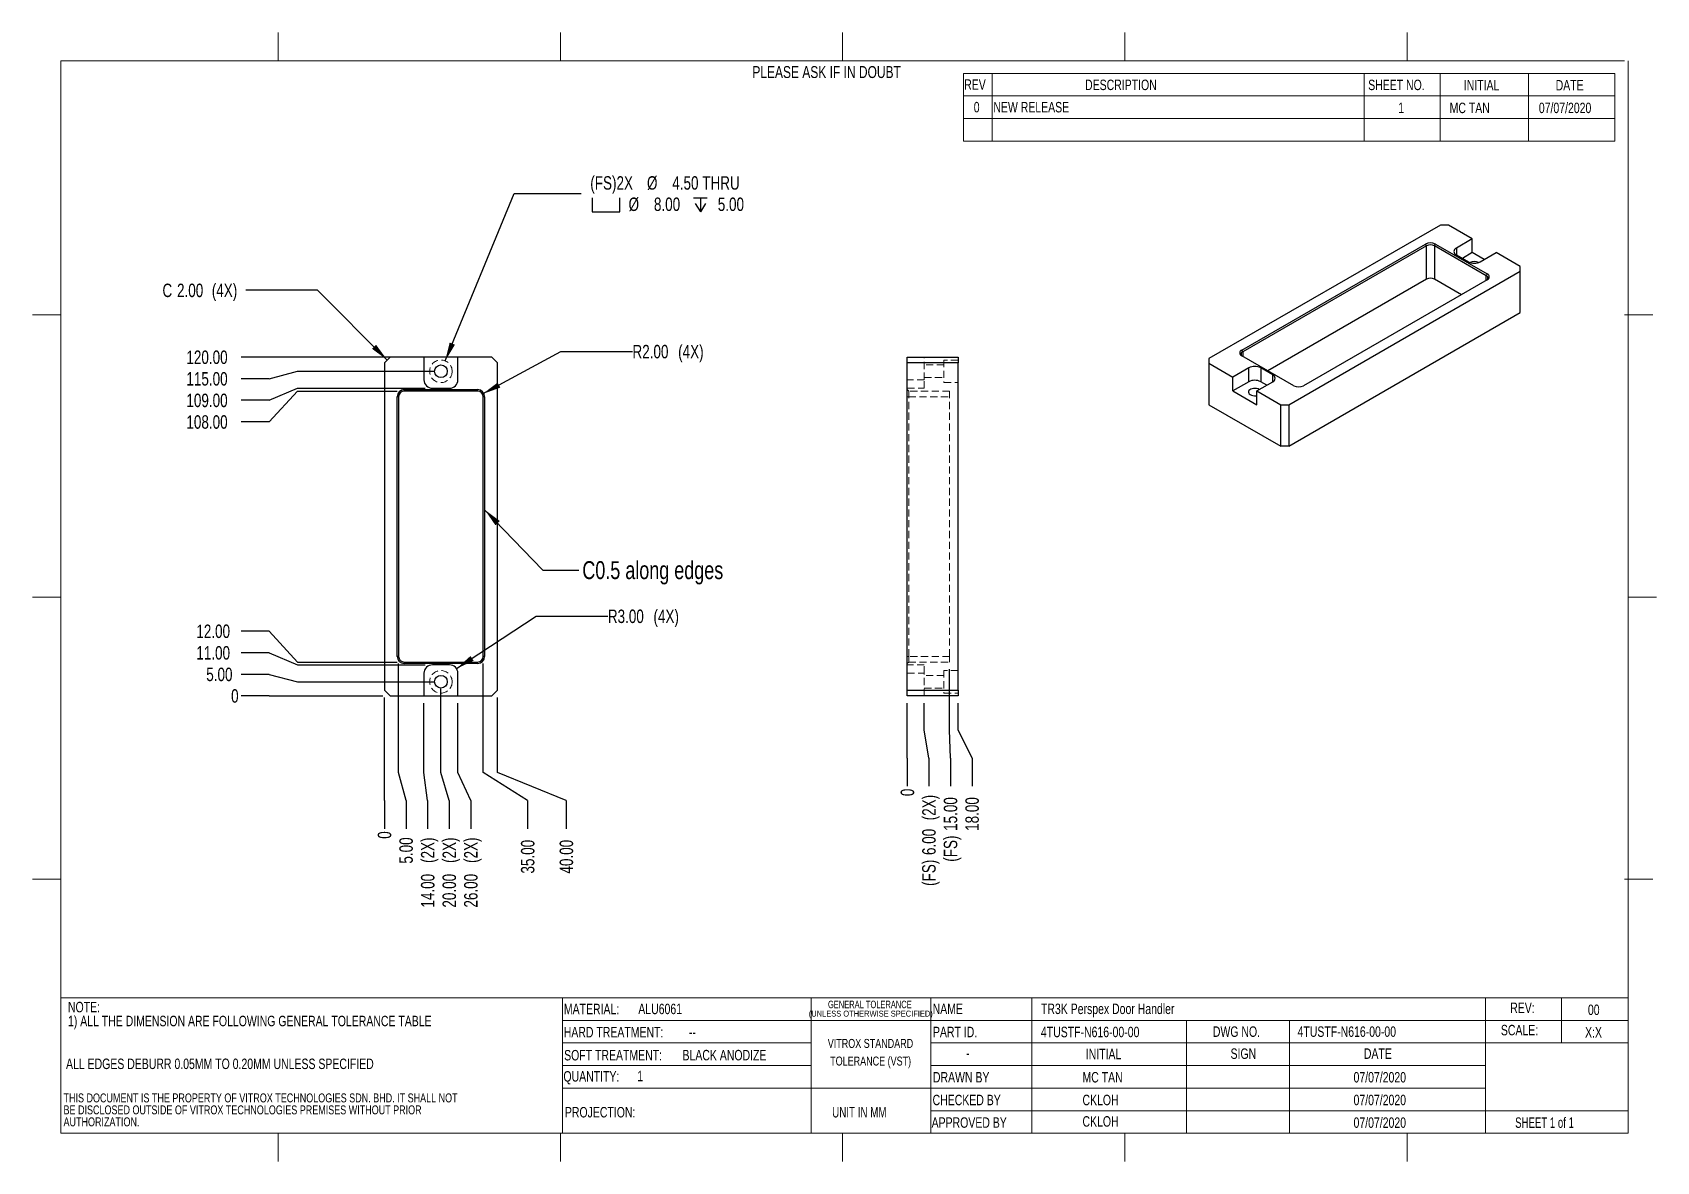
# Model space of a CAD drawing. Header units: millimetres. Extents: x 5 to 293, y 5 to 205.
import ezdxf

# ---------------------------------------------------------------- set-up
doc = ezdxf.new("R2010")
doc.units = ezdxf.units.MM
doc.linetypes.add('HIDDEN', pattern=[1.905, 1.27, -0.635])
doc.layers.add('FORMAT', color=7, linetype='Continuous')
doc.styles.add('SLDTEXTSTYLE0', font='TXT', dxfattribs={"width": 0.75})
doc.styles.add('SLDTEXTSTYLE1', font='TXT', dxfattribs={"width": 0.7})
doc.styles.add('SLDTEXTSTYLE2', font='TXT', dxfattribs={"width": 0.6875})
doc.dimstyles.new('SLDDIMSTYLE0', dxfattribs={"dimtxt": 2.38125, "dimasz": 3.302, "dimexe": 0, "dimexo": 0.0625, "dimgap": 0.595313, "dimtad": 0, "dimtih": 1, "dimtoh": 1, "dimdec": 0, "dimlfac": 2, "dimrnd": 1e-09, "dimdsep": 46, "dimtxsty": 'SLDTEXTSTYLE0', "dimblk1": 'NONE', "dimblk2": 'NONE', "dimsah": 1, "dimcen": 0.09, "dimadec": 0, "dimazin": 2, "dimtfac": 1, "dimtdec": 0, "dimtofl": 0, "dimtmove": 0, "dimatfit": 3, "dimldrblk": 'NONE', "dimfxl": 1, "dimfrac": 2, "dimtolj": 1, "dimtzin": 12, "dimarcsym": 0})
doc.dimstyles.new('SLDDIMSTYLE1', dxfattribs={"dimtxt": 2.38125, "dimasz": 3.302, "dimexe": 0, "dimexo": 0.0625, "dimgap": 0.595313, "dimtad": 0, "dimtih": 1, "dimtoh": 1, "dimlfac": 2, "dimrnd": 1e-09, "dimzin": 4, "dimdsep": 46, "dimtxsty": 'SLDTEXTSTYLE0', "dimblk1": 'NONE', "dimblk2": 'NONE', "dimsah": 1, "dimcen": 0.09, "dimadec": 0, "dimazin": 1, "dimtfac": 1, "dimtofl": 0, "dimtmove": 0, "dimatfit": 3, "dimldrblk": 'NONE', "dimfxl": 1, "dimfrac": 2, "dimtolj": 1, "dimtzin": 12, "dimarcsym": 0})
doc.dimstyles.new('SLDDIMSTYLE2', dxfattribs={"dimtxt": 2.38125, "dimasz": 3.302, "dimexe": 0, "dimexo": 0.0625, "dimgap": 0.595313, "dimtad": 0, "dimtih": 1, "dimtoh": 1, "dimlfac": 2, "dimrnd": 1e-09, "dimzin": 4, "dimdsep": 46, "dimtxsty": 'SLDTEXTSTYLE0', "dimblk1": 'NONE', "dimblk2": 'NONE', "dimsah": 1, "dimcen": 0.09, "dimadec": 0, "dimazin": 1, "dimtfac": 1, "dimtofl": 0, "dimtmove": 0, "dimatfit": 3, "dimldrblk": 'NONE', "dimfxl": 1, "dimfrac": 2, "dimtolj": 1, "dimtzin": 12, "dimarcsym": 0})
doc.dimstyles.new('SLDDIMSTYLE3', dxfattribs={"dimtxt": 2.38125, "dimasz": 3.302, "dimexe": 0, "dimexo": 0.0625, "dimgap": 0.595313, "dimtad": 0, "dimtih": 1, "dimtoh": 1, "dimlfac": 2, "dimrnd": 1e-09, "dimzin": 4, "dimdsep": 46, "dimtxsty": 'SLDTEXTSTYLE0', "dimsah": 1, "dimcen": 0, "dimadec": 0, "dimazin": 1, "dimtfac": 1, "dimtofl": 0, "dimtmove": 0, "dimatfit": 3, "dimfxl": 1, "dimfrac": 2, "dimtolj": 1, "dimtzin": 12, "dimarcsym": 0})
doc.dimstyles.new('SLDDIMSTYLE4', dxfattribs={"dimtxt": 2.38125, "dimasz": 3.302, "dimexe": 0, "dimexo": 0.0625, "dimgap": 0.595313, "dimtad": 0, "dimtih": 1, "dimtoh": 1, "dimlfac": 2, "dimrnd": 1e-09, "dimzin": 4, "dimdsep": 46, "dimtxsty": 'SLDTEXTSTYLE0', "dimsah": 1, "dimcen": 0, "dimadec": 0, "dimazin": 1, "dimtfac": 1, "dimtofl": 0, "dimtmove": 0, "dimatfit": 3, "dimfxl": 1, "dimfrac": 2, "dimtolj": 1, "dimtzin": 12, "dimarcsym": 0})
doc.dimstyles.new('SLDDIMSTYLE5', dxfattribs={"dimtxt": 0.18, "dimasz": 3.302, "dimexe": 0, "dimexo": 0.0625, "dimgap": 0, "dimtad": 0, "dimtih": 1, "dimtoh": 1, "dimdec": 0, "dimrnd": 1e-09, "dimzin": 0, "dimdsep": 46, "dimtxsty": 'Standard', "dimsah": 1, "dimcen": 0.09, "dimadec": 0, "dimazin": 0, "dimtfac": 3.302, "dimtdec": 0, "dimtofl": 0, "dimtmove": 0, "dimatfit": 3, "dimfxl": 1, "dimfrac": 2, "dimtolj": 1, "dimtzin": 0, "dimarcsym": 0})

# ---------------------------------------------------------------- blocks, each defined once
blk = doc.blocks.new('SW_NOTE_0')
at = {"color": 0, "linetype": 'Continuous', "lineweight": 0, "char_height": 1.5875, "attachment_point": 1, "style": 'SLDTEXTSTYLE0'}
for s, insert in [('THIS DOCUMENT IS THE PROPERTY OF VITROX TECHNOLOGIES SDN. BHD. IT SHALL NOT', (0, 2.05)), ('AUTHORIZATION.', (0, -2.19)), ('BE DISCLOSED OUTSIDE OF VITROX TECHNOLOGIES PREMISES WITHOUT PRIOR', (0, -0.07))]:
    blk.add_mtext(s, dxfattribs=dict(at, insert=insert))
blk = doc.blocks.new('SW_NOTE_1')
at = {"color": 0, "linetype": 'Continuous', "lineweight": 0, "attachment_point": 2, "style": 'SLDTEXTSTYLE0'}
for s, insert, char_height in [('(UNLESS OTHERWISE SPECIFIED)', (9.22, -0.05), 1.0583), ('GENERAL TOLERANCE', (9.05, 1.71), 1.3229)]:
    blk.add_mtext(s, dxfattribs=dict(at, insert=insert, char_height=char_height))
blk = doc.blocks.new('SW_NOTE_2')
at = {"color": 0, "linetype": 'Continuous', "lineweight": 0, "attachment_point": 1, "style": 'SLDTEXTSTYLE0'}
for s, insert, char_height in [('1) ALL THE DIMENSION ARE FOLLOWING GENERAL TOLERANCE TABLE', (0, -0.08), 1.8521), ('NOTE:', (0, 2.39), 1.852)]:
    blk.add_mtext(s, dxfattribs=dict(at, insert=insert, char_height=char_height))
blk = doc.blocks.new('SW_NOTE_3')
at = {"layer": 'FORMAT', "color": 0, "char_height": 1.5875, "attachment_point": 2, "style": 'SLDTEXTSTYLE0'}
for s, insert in [('VITROX STANDARD', (9.25, 2.05)), ('TOLERANCE (VST)', (9.28, -1.07))]:
    blk.add_mtext(s, dxfattribs=dict(at, insert=insert))
blk = doc.blocks.new('_D')
at = {"layer": 'FORMAT', "color": 100}
for p, q in [((46.94, 87.48), (41.94, 87.48)), ((46.94, 87.48), (51.94, 87.48)), ((51.94, 87.48), (67.07, 87.48))]:
    blk.add_line(p, q, dxfattribs=at)
at = {"layer": 'FORMAT', "color": 100, "insert": (40.18, 88.66), "char_height": 2.38, "attachment_point": 1, "style": 'SLDTEXTSTYLE0'}
blk.add_mtext('0', dxfattribs=at)
blk = doc.blocks.new('_None')
blk = doc.blocks.new('_D_1')
at = {"layer": 'FORMAT'}
for p, q in [((46.94, 91.3), (41.94, 91.3)), ((46.94, 91.3), (51.94, 89.98)), ((51.94, 89.98), (76.07, 89.98))]:
    blk.add_line(p, q, dxfattribs=at)
at = {"layer": 'FORMAT', "insert": (35.78, 92.48), "char_height": 2.381, "attachment_point": 1, "style": 'SLDTEXTSTYLE0'}
blk.add_mtext('5.00', dxfattribs=at)
blk = doc.blocks.new('_D_2')
at = {"layer": 'FORMAT'}
for p, q in [((46.94, 95.12), (41.94, 95.12)), ((46.94, 95.12), (51.94, 92.98)), ((51.94, 92.98), (74.57, 92.98))]:
    blk.add_line(p, q, dxfattribs=at)
at = {"layer": 'FORMAT', "insert": (34.02, 96.3), "char_height": 2.381, "attachment_point": 1, "style": 'SLDTEXTSTYLE0'}
blk.add_mtext('11.00', dxfattribs=at)
blk = doc.blocks.new('_D_3')
at = {"layer": 'FORMAT', "color": 100}
for p, q in [((46.94, 98.95), (41.94, 98.95)), ((46.94, 98.95), (51.94, 93.48)), ((51.94, 93.48), (69.57, 93.48))]:
    blk.add_line(p, q, dxfattribs=at)
at = {"layer": 'FORMAT', "color": 100, "insert": (34.02, 100.12), "char_height": 2.381, "attachment_point": 1, "style": 'SLDTEXTSTYLE0'}
blk.add_mtext('12.00', dxfattribs=at)
blk = doc.blocks.new('_D_4')
at = {"layer": 'FORMAT', "color": 100}
for p, q in [((46.94, 136.02), (51.94, 141.48)), ((51.94, 141.48), (69.57, 141.48)), ((46.94, 136.02), (41.94, 136.02))]:
    blk.add_line(p, q, dxfattribs=at)
at = {"layer": 'FORMAT', "color": 100, "insert": (32.26, 137.19), "char_height": 2.381, "attachment_point": 1, "style": 'SLDTEXTSTYLE0'}
blk.add_mtext('108.00', dxfattribs=at)
blk = doc.blocks.new('_D_5')
at = {"layer": 'FORMAT'}
for p, q in [((46.94, 139.84), (51.94, 141.98)), ((51.94, 141.98), (74.57, 141.98)), ((46.94, 139.84), (41.94, 139.84))]:
    blk.add_line(p, q, dxfattribs=at)
at = {"layer": 'FORMAT', "insert": (32.26, 141.02), "char_height": 2.381, "attachment_point": 1, "style": 'SLDTEXTSTYLE0'}
blk.add_mtext('109.00', dxfattribs=at)
blk = doc.blocks.new('_D_6')
at = {"layer": 'FORMAT'}
for p, q in [((46.94, 143.66), (51.94, 144.98)), ((51.94, 144.98), (76.07, 144.98)), ((46.94, 143.66), (41.94, 143.66))]:
    blk.add_line(p, q, dxfattribs=at)
at = {"layer": 'FORMAT', "insert": (32.26, 144.84), "char_height": 2.381, "attachment_point": 1, "style": 'SLDTEXTSTYLE0'}
blk.add_mtext('115.00', dxfattribs=at)
blk = doc.blocks.new('_D_7')
at = {"layer": 'FORMAT', "color": 100}
blk.add_line((79.07, 147.48), (41.94, 147.48), dxfattribs=at)
at = {"layer": 'FORMAT', "color": 100, "insert": (32.26, 148.66), "char_height": 2.381, "attachment_point": 1, "style": 'SLDTEXTSTYLE0'}
blk.add_mtext('120.00', dxfattribs=at)
blk = doc.blocks.new('_D_8')
at = {"layer": 'FORMAT', "color": 100}
for p, q in [((67.34, 73.93), (67.34, 87.21)), ((67.34, 68.93), (67.34, 73.93)), ((67.34, 68.93), (67.34, 63.93))]:
    blk.add_line(p, q, dxfattribs=at)
at = {"layer": 'FORMAT', "color": 100, "insert": (66.16, 62.17), "char_height": 2.38, "attachment_point": 1, "rotation": 90, "style": 'SLDTEXTSTYLE0'}
blk.add_mtext('0', dxfattribs=at)
blk = doc.blocks.new('_D_9')
at = {"layer": 'FORMAT', "color": 100}
for p, q in [((69.84, 73.93), (69.84, 93.21)), ((71.16, 68.93), (69.84, 73.93)), ((71.16, 68.93), (71.16, 63.93))]:
    blk.add_line(p, q, dxfattribs=at)
at = {"layer": 'FORMAT', "color": 100, "insert": (69.98, 57.77), "char_height": 2.381, "attachment_point": 1, "rotation": 90, "style": 'SLDTEXTSTYLE0'}
blk.add_mtext('5.00', dxfattribs=at)
blk = doc.blocks.new('_D_10')
at = {"layer": 'FORMAT'}
for p, q in [((74.34, 73.93), (74.34, 86.21)), ((74.98, 68.93), (74.34, 73.93)), ((74.98, 68.93), (74.98, 63.93))]:
    blk.add_line(p, q, dxfattribs=at)
at = {"layer": 'FORMAT', "char_height": 2.381, "attachment_point": 1, "rotation": 90, "style": 'SLDTEXTSTYLE0'}
for s, insert in [('(2X)', (73.81, 57.89)), ('14.00', (73.81, 49.98))]:
    blk.add_mtext(s, dxfattribs=dict(at, insert=insert))
blk = doc.blocks.new('_D_11')
at = {"layer": 'FORMAT', "color": 100}
for p, q in [((77.34, 73.93), (77.34, 88.71)), ((78.8, 68.93), (77.34, 73.93)), ((78.8, 68.93), (78.8, 63.93))]:
    blk.add_line(p, q, dxfattribs=at)
at = {"layer": 'FORMAT', "color": 100, "char_height": 2.381, "attachment_point": 1, "rotation": 90, "style": 'SLDTEXTSTYLE0'}
for s, insert in [('(2X)', (77.63, 57.89)), ('20.00', (77.63, 49.98))]:
    blk.add_mtext(s, dxfattribs=dict(at, insert=insert))
blk = doc.blocks.new('_D_12')
at = {"layer": 'FORMAT'}
for p, q in [((80.34, 73.93), (80.34, 86.21)), ((82.63, 68.93), (80.34, 73.93)), ((82.63, 68.93), (82.63, 63.93))]:
    blk.add_line(p, q, dxfattribs=at)
at = {"layer": 'FORMAT', "char_height": 2.381, "attachment_point": 1, "rotation": 90, "style": 'SLDTEXTSTYLE0'}
for s, insert in [('(2X)', (81.45, 57.89)), ('26.00', (81.45, 49.98))]:
    blk.add_mtext(s, dxfattribs=dict(at, insert=insert))
blk = doc.blocks.new('_D_13')
at = {"layer": 'FORMAT', "color": 100}
for p, q in [((84.84, 73.93), (84.84, 93.21)), ((92.7, 68.93), (84.84, 73.93)), ((92.7, 68.93), (92.7, 63.93))]:
    blk.add_line(p, q, dxfattribs=at)
at = {"layer": 'FORMAT', "color": 100, "insert": (91.52, 56.01), "char_height": 2.381, "attachment_point": 1, "rotation": 90, "style": 'SLDTEXTSTYLE0'}
blk.add_mtext('35.00', dxfattribs=at)
blk = doc.blocks.new('_D_14')
at = {"layer": 'FORMAT', "color": 100}
for p, q in [((87.34, 73.93), (87.34, 87.21)), ((99.55, 68.93), (87.34, 73.93)), ((99.55, 68.93), (99.55, 63.93))]:
    blk.add_line(p, q, dxfattribs=at)
at = {"layer": 'FORMAT', "color": 100, "insert": (98.37, 56.01), "char_height": 2.381, "attachment_point": 1, "rotation": 90, "style": 'SLDTEXTSTYLE0'}
blk.add_mtext('40.00', dxfattribs=at)
blk = doc.blocks.new('_D_15')
at = {"layer": 'FORMAT', "color": 100}
for p, q in [((84.72, 140.96), (98.57, 148.48)), ((98.57, 148.48), (111.27, 148.48))]:
    blk.add_line(p, q, dxfattribs=at)
blk.add_solid([(84.72, 140.96), (87.86, 142.09), (87.38, 142.98)], dxfattribs=at)
at = {"layer": 'FORMAT', "color": 100, "char_height": 2.381, "attachment_point": 1, "style": 'SLDTEXTSTYLE0'}
for s, insert in [('R2.00', (111.27, 149.66)), ('(4X)', (119.36, 149.66))]:
    blk.add_mtext(s, dxfattribs=dict(at, insert=insert))
blk = doc.blocks.new('SW_CHAMFER_DIMENSION_0')
at = {"layer": 'FORMAT', "color": 0}
for p, q in [((27.47, 1.89), (14.77, 1.89)), ((39.82, -10.46), (27.47, 1.89))]:
    blk.add_line(p, q, dxfattribs=at)
blk.add_solid([(39.82, -10.46), (37.84, -7.76), (37.13, -8.48)], dxfattribs=at)
at = {"layer": 'FORMAT', "color": 0, "attachment_point": 1, "style": 'SLDTEXTSTYLE0'}
for s, insert, char_height in [('C', (0, 3.07), 2.38), ('2.00', (2.58, 3.07), 2.381), ('(4X)', (8.74, 3.07), 2.381)]:
    blk.add_mtext(s, dxfattribs=dict(at, insert=insert, char_height=char_height))
blk = doc.blocks.new('SW_SYMBOL_HOLE_SPOT')
at = {"layer": 'FORMAT', "color": 0}
for p, q in [((0, 875), (0, 75)), ((0, 75), (1600, 75)), ((1600, 75), (1600, 875))]:
    blk.add_line(p, q, dxfattribs=at)
blk = doc.blocks.new('SW_SYMBOL_HOLE_DEPTH')
at = {"layer": 'FORMAT', "color": 0}
for p, q in [((0, 875), (800, 875)), ((100, 555), (400, 75)), ((400, 875), (400, 75)), ((700, 555), (400, 75))]:
    blk.add_line(p, q, dxfattribs=at)
blk = doc.blocks.new('_D_16')
at = {"layer": 'FORMAT'}
for p, q in [((78.1, 146.83), (90.31, 176.47)), ((90.31, 176.47), (102.21, 176.47))]:
    blk.add_line(p, q, dxfattribs=at)
blk.add_solid([(78.1, 146.83), (79.83, 149.69), (78.89, 150.08)], dxfattribs=at)
at = {"layer": 'FORMAT', "xscale": 0.0030416748, "yscale": 0.0030416748, "zscale": 0.0030416748}
for name, p in [('SW_SYMBOL_HOLE_SPOT', (104.15, 173.02)), ('SW_SYMBOL_HOLE_DEPTH', (122.08, 173.02))]:
    blk.add_blockref(name, p, dxfattribs=at)
at = {"layer": 'FORMAT', "char_height": 2.381, "attachment_point": 1, "style": 'SLDTEXTSTYLE0'}
for s, insert in [('(FS)2X', (103.8, 179.54)), ('%%c', (113.84, 179.54)), ('4.50 THRU', (118.32, 179.54)), ('%%c', (110.58, 175.76)), ('8.00', (115.07, 175.76)), ('5.00', (126.38, 175.76))]:
    blk.add_mtext(s, dxfattribs=dict(at, insert=insert))
blk = doc.blocks.new('_D_17')
at = {"layer": 'FORMAT'}
for p, q in [((80.09, 92.31), (94.21, 101.59)), ((94.21, 101.59), (106.91, 101.59))]:
    blk.add_line(p, q, dxfattribs=at)
blk.add_solid([(80.09, 92.31), (83.13, 93.7), (82.57, 94.54)], dxfattribs=at)
at = {"layer": 'FORMAT', "char_height": 2.381, "attachment_point": 1, "style": 'SLDTEXTSTYLE0'}
for s, insert in [('R3.00', (106.91, 102.77)), ('(4X)', (114.99, 102.77))]:
    blk.add_mtext(s, dxfattribs=dict(at, insert=insert))
blk = doc.blocks.new('_D_18')
at = {"layer": 'FORMAT', "color": 100}
for p, q in [((159.94, 81.48), (159.94, 86.21)), ((159.94, 76.48), (159.94, 81.48)), ((159.94, 76.48), (159.94, 71.48))]:
    blk.add_line(p, q, dxfattribs=at)
at = {"layer": 'FORMAT', "color": 100, "insert": (158.77, 69.72), "char_height": 2.38, "attachment_point": 1, "rotation": 90, "style": 'SLDTEXTSTYLE0'}
blk.add_mtext('0', dxfattribs=at)
blk = doc.blocks.new('_D_19')
at = {"layer": 'FORMAT'}
for p, q in [((162.94, 81.48), (162.94, 86.21)), ((163.77, 76.48), (162.94, 81.48)), ((163.77, 76.48), (163.77, 71.48))]:
    blk.add_line(p, q, dxfattribs=at)
at = {"layer": 'FORMAT', "char_height": 2.381, "attachment_point": 1, "rotation": 90, "style": 'SLDTEXTSTYLE0'}
for s, insert in [('(2X)', (162.59, 65.44)), ('6.00', (162.59, 59.29)), ('(FS)', (162.59, 53.82))]:
    blk.add_mtext(s, dxfattribs=dict(at, insert=insert))
blk = doc.blocks.new('_D_20')
at = {"layer": 'FORMAT', "color": 100}
for p, q in [((167.44, 81.48), (167.44, 92.21)), ((167.59, 76.48), (167.44, 81.48)), ((167.59, 76.48), (167.59, 71.48))]:
    blk.add_line(p, q, dxfattribs=at)
at = {"layer": 'FORMAT', "color": 100, "char_height": 2.381, "attachment_point": 1, "rotation": 90, "style": 'SLDTEXTSTYLE0'}
for s, insert in [('15.00', (166.41, 63.57)), ('(FS)', (166.41, 58.1))]:
    blk.add_mtext(s, dxfattribs=dict(at, insert=insert))
blk = doc.blocks.new('_D_21')
at = {"layer": 'FORMAT', "color": 100}
for p, q in [((168.94, 81.48), (168.94, 86.21)), ((171.41, 76.48), (168.94, 81.48)), ((171.41, 76.48), (171.41, 71.48))]:
    blk.add_line(p, q, dxfattribs=at)
at = {"layer": 'FORMAT', "color": 100, "insert": (170.23, 63.57), "char_height": 2.381, "attachment_point": 1, "rotation": 90, "style": 'SLDTEXTSTYLE0'}
blk.add_mtext('18.00', dxfattribs=at)

msp = doc.modelspace()

# ---------------------------------------------------------------- linework, layer by layer
at = {"color": 7, "linetype": 'Continuous', "lineweight": 18}
for p, q in [((48.5, 200), (48.5, 205)), ((98.5, 205), (98.5, 200)), ((148.5, 200), (148.5, 205)), ((198.5, 205), (198.5, 200)), ((248.5, 200), (248.5, 205)), ((287, 200), (10, 200)), ((10, 200), (10, 10)), ((287.6498, 200), (287.6498, 10)), ((169.8818, 197.7597), (285.2655, 197.7597)), ((169.8818, 197.7597), (169.8818, 185.7597)), ((174.9524, 197.7597), (174.9524, 185.7597)), ((240.8668, 197.7597), (240.8668, 185.7597)), ((254.3571, 197.7597), (254.3571, 185.7597)), ((269.9979, 197.7597), (269.9979, 185.7597)), ((285.2655, 197.7597), (285.2655, 185.7597)), ((169.8818, 193.7597), (285.2655, 193.7597)), ((169.8818, 189.7597), (285.2655, 189.7597)), ((169.8818, 185.7597), (285.2655, 185.7597)), ((10, 155), (5, 155)), ((5, 105), (10, 105)), ((287.6498, 105), (292.6498, 105)), ((10, 55), (5, 55)), ((98.9032, 34), (10, 34)), ((142.8937, 34), (98.9032, 34)), ((98.9032, 34), (98.9032, 10)), ((142.8937, 34), (142.8937, 10)), ((142.8937, 34), (142.8937, 10)), ((142.8937, 34), (287.6498, 34)), ((164.1135, 10), (164.1135, 34)), ((182.0055, 26), (182.0055, 34)), ((262.3379, 30), (262.3379, 34)), ((275.8102, 30), (275.8102, 34)), ((142.8937, 30), (98.9032, 30)), ((142.8937, 30), (287.6498, 30)), ((209.4287, 26), (209.4287, 30)), ((227.6341, 26), (227.6341, 30)), ((262.3379, 10), (262.3379, 30)), ((275.8102, 26), (275.8102, 30)), ((10, 10), (10, 27.806)), ((142.8937, 26), (98.9032, 26)), ((164.1135, 26), (287.6498, 26)), ((182.0055, 10), (182.0055, 26)), ((209.4287, 10), (209.4287, 26)), ((227.6341, 10), (227.6341, 26)), ((287.6498, 27.806), (287.6498, 10)), ((142.8937, 22), (98.9032, 22)), ((164.1135, 22), (262.3379, 22)), ((142.8937, 18), (98.9032, 18)), ((164.1135, 18), (262.3379, 18)), ((164.1135, 14), (287.6498, 14)), ((287, 10), (10, 10)), ((10, 10), (68.7944, 10)), ((68.7944, 10), (116.702, 10)), ((116.702, 10), (142.8937, 10)), ((142.8937, 10), (254.3571, 10)), ((254.3571, 10), (287.6498, 10))]:
    msp.add_line(p, q, dxfattribs=at)
at = {"color": 7, "linetype": 'Continuous', "lineweight": 25}
for p, q in [((254.3689, 170.896), (213.3567, 147.2202)), ((255.7831, 170.896), (254.3689, 170.896)), ((260.0257, 168.4468), (255.7831, 170.896)), ((219.1903, 148.7509), (251.7172, 167.5283)), ((251.894, 167.2221), (219.3671, 148.4448)), ((251.894, 167.2221), (251.7172, 167.5283)), ((251.894, 161.3022), (251.894, 167.2221)), ((253.3082, 167.2221), (253.485, 167.5283)), ((262.5006, 161.9155), (253.3082, 167.2221)), ((253.3082, 167.2221), (253.3082, 161.3022)), ((253.485, 167.5283), (262.6774, 162.2217)), ((260.0257, 168.4468), (257.1973, 166.814)), ((260.0257, 165.9972), (260.0257, 168.4468)), ((257.1973, 165.5894), (259.3186, 164.3648)), ((260.0257, 165.9972), (258.2583, 164.9769)), ((262.1467, 164.7728), (260.0257, 165.9972)), ((261.4399, 164.3648), (264.2684, 165.9976)), ((268.511, 163.5483), (264.2684, 165.9976)), ((251.894, 161.3022), (223.7874, 145.0766)), ((227.4988, 139.0561), (268.511, 162.7319)), ((262.6774, 161.2012), (230.1505, 142.4238)), ((258.0803, 158.5473), (253.3082, 161.3022)), ((262.6774, 162.2217), (262.5006, 161.9155)), ((268.511, 162.7319), (268.511, 163.5483)), ((268.511, 155.3831), (268.511, 162.7319)), ((227.4988, 131.7072), (268.511, 155.3831)), ((68.3408, 147.481), (67.3408, 146.481)), ((74.3408, 147.481), (68.3408, 147.481)), ((74.3408, 147.481), (74.3408, 143.481)), ((80.3408, 147.481), (74.3408, 147.481)), ((80.3408, 143.481), (80.3408, 147.481)), ((86.3408, 147.481), (80.3408, 147.481)), ((87.3408, 146.481), (86.3408, 147.481)), ((159.9446, 147.481), (168.9446, 147.481)), ((159.9446, 146.481), (159.9446, 147.481)), ((168.9446, 147.481), (168.9446, 146.481)), ((213.3567, 147.2202), (213.3567, 146.4038)), ((219.3671, 148.4448), (219.1903, 148.7509)), ((228.3827, 142.4238), (219.1903, 147.7304)), ((67.3408, 146.481), (67.3408, 88.481)), ((87.3408, 88.481), (87.3408, 146.481)), ((168.9446, 146.481), (159.9446, 146.481)), ((159.9446, 88.481), (159.9446, 146.481)), ((168.9446, 88.481), (168.9446, 146.481)), ((213.3567, 146.4038), (217.5993, 143.9546)), ((213.3567, 146.4038), (213.3567, 139.0549)), ((220.4277, 145.5874), (217.5993, 143.9546)), ((217.5993, 141.5049), (217.5993, 143.9546)), ((220.4277, 143.1377), (220.4277, 145.5874)), ((224.6704, 144.3628), (222.5491, 145.5874)), ((222.5491, 145.5874), (222.5491, 143.1377)), ((70.8408, 141.731), (83.8408, 141.731)), ((70.8408, 141.481), (70.8408, 141.731)), ((83.8408, 141.481), (70.8408, 141.481)), ((75.8408, 141.981), (78.8408, 141.981)), ((83.8408, 141.731), (83.8408, 141.481)), ((220.4277, 143.1377), (217.5993, 141.5049)), ((217.5993, 141.5049), (221.8419, 139.0557)), ((221.8419, 141.5053), (224.6704, 143.1381)), ((221.8419, 141.5053), (226.0846, 139.0561)), ((221.8419, 139.0557), (221.8419, 141.5053)), ((223.6094, 142.5256), (222.5491, 143.1377)), ((69.5908, 94.481), (69.5908, 140.481)), ((69.8408, 140.481), (69.5908, 140.481)), ((69.8408, 140.481), (69.8408, 94.481)), ((85.0908, 140.481), (84.8408, 140.481)), ((84.8408, 94.481), (84.8408, 140.481)), ((85.0908, 140.481), (85.0908, 94.481)), ((213.3567, 139.0549), (226.0846, 131.7072)), ((226.0846, 139.0561), (227.4988, 139.0561)), ((226.0846, 131.7072), (226.0846, 139.0561)), ((227.4988, 139.0561), (227.4988, 131.7072)), ((227.4988, 131.7072), (226.0846, 131.7072)), ((69.8408, 94.481), (69.5908, 94.481)), ((70.8408, 93.481), (83.8408, 93.481)), ((70.8408, 93.481), (70.8408, 93.231)), ((83.8408, 93.231), (70.8408, 93.231)), ((78.8408, 92.981), (75.8408, 92.981)), ((83.8408, 93.231), (83.8408, 93.481)), ((85.0908, 94.481), (84.8408, 94.481)), ((74.3408, 91.481), (74.3408, 87.481)), ((80.3408, 87.481), (80.3408, 91.481)), ((67.3408, 88.481), (68.3408, 87.481)), ((68.3408, 87.481), (74.3408, 87.481)), ((74.3408, 87.481), (80.3408, 87.481)), ((80.3408, 87.481), (86.3408, 87.481)), ((86.3408, 87.481), (87.3408, 88.481)), ((159.9446, 88.481), (168.9446, 88.481)), ((159.9446, 87.481), (159.9446, 88.481)), ((168.9446, 87.481), (159.9446, 87.481)), ((168.9446, 88.481), (168.9446, 87.481))]:
    msp.add_line(p, q, dxfattribs=at)
at = {"color": 1, "linetype": 'Continuous', "lineweight": 25}
for p, q in [((257.1973, 166.814), (257.1973, 165.5894)), ((262.5006, 161.0991), (262.5006, 161.9155)), ((219.3671, 148.4448), (219.3671, 147.6284)), ((224.6704, 143.1381), (224.6704, 144.3628))]:
    msp.add_line(p, q, dxfattribs=at)
at = {"color": 5, "linetype": 'Continuous', "lineweight": 18}
for p, q in [((287, 155), (292, 155)), ((287, 55), (292, 55)), ((48.5, 10), (48.5, 5)), ((98.5, 5), (98.5, 10)), ((148.5, 10), (148.5, 5)), ((198.5, 5), (198.5, 10)), ((248.5, 10), (248.5, 5))]:
    msp.add_line(p, q, dxfattribs=at)
at = {"color": 7, "linetype": 'HIDDEN', "lineweight": 18}
for p, q in [((162.9446, 143.481), (162.9446, 147.481)), ((166.4446, 146.981), (166.4446, 142.981)), ((168.9446, 146.981), (166.4446, 146.981)), ((166.4446, 146.106), (162.9446, 146.106)), ((162.9446, 143.856), (166.4446, 143.856)), ((162.9446, 143.481), (159.9446, 143.481)), ((159.9446, 141.981), (162.9446, 141.981)), ((159.9446, 141.731), (160.1946, 141.481)), ((160.1946, 140.481), (160.1946, 141.481)), ((167.4446, 141.481), (160.1946, 141.481)), ((162.9446, 141.981), (162.9446, 143.481)), ((166.4446, 142.981), (168.9446, 142.981)), ((167.4446, 140.481), (167.4446, 141.481)), ((159.9446, 140.481), (160.1946, 140.481)), ((160.1946, 94.481), (160.1946, 140.481)), ((160.1946, 140.481), (167.4446, 140.481)), ((167.4446, 94.481), (167.4446, 140.481)), ((159.9446, 94.481), (160.1946, 94.481)), ((159.9446, 93.231), (160.1946, 93.481)), ((162.9446, 92.981), (159.9446, 92.981)), ((160.1946, 93.481), (160.1946, 94.481)), ((167.4446, 94.481), (160.1946, 94.481)), ((160.1946, 93.481), (167.4446, 93.481)), ((162.9446, 91.481), (162.9446, 92.981)), ((167.4446, 93.481), (167.4446, 94.481)), ((159.9446, 91.481), (162.9446, 91.481)), ((162.9446, 87.481), (162.9446, 91.481)), ((166.4446, 91.106), (162.9446, 91.106)), ((166.4446, 91.981), (166.4446, 87.981)), ((168.9446, 91.981), (166.4446, 91.981)), ((162.9446, 88.856), (166.4446, 88.856)), ((166.4446, 87.981), (168.9446, 87.981))]:
    msp.add_line(p, q, dxfattribs=at)
at = {"color": 7, "linetype": 'Continuous', "lineweight": 25, "flags": 128}
msp.add_lwpolyline([(222.2839, 141.7601), (222.0704, 141.8566), (221.8231, 141.9209), (221.5563, 141.9491), (221.2856, 141.9396), (221.0267, 141.8931), (220.7946, 141.8121), (220.6028, 141.7014), (220.4625, 141.5674), (220.3818, 141.4179), (220.3654, 141.2616), (220.4143, 141.1076), (220.5256, 140.9648), (220.6929, 140.8416), (220.9064, 140.745), (221.1537, 140.6808), (221.4205, 140.6526), (221.6912, 140.662), (221.8419, 140.6843)], dxfattribs=at)
at = {"color": 7, "linetype": 'HIDDEN', "lineweight": 18}
for centre in [(77.3408, 144.981), (77.3408, 89.981)]:
    msp.add_circle(centre, 2, dxfattribs=at)
at = {"color": 7, "linetype": 'Continuous', "lineweight": 25}
for centre in [(77.3408, 144.981), (77.3408, 89.981)]:
    msp.add_circle(centre, 1.125, dxfattribs=at)
for centre, radius, start, end in [((252.6011, 165.8224), 1.9213, 62.609735, 117.39029), ((252.6011, 165.8574), 1.537, 62.609676, 117.39034), ((257.4297, 166.2017), 0.6549, 110.783421, 249.216502), ((260.3793, 166.4118), 2.3055, 242.609709, 297.390316), ((260.3793, 162.6743), 1.7322, 63.959073, 116.04092), ((252.6011, 159.9375), 1.537, 62.609676, 117.39034), ((262.3457, 161.5073), 0.4366, 290.783387, 69.216567), ((262.4837, 161.7114), 0.5458, 290.783482, 69.216444), ((219.384, 148.2407), 0.5458, 110.783482, 249.216444), ((219.522, 148.0366), 0.4366, 110.783387, 249.216567), ((221.4884, 143.5403), 2.3055, 62.609709, 117.390316), ((224.438, 143.7504), 0.6549, 290.783421, 69.216502), ((70.8408, 140.481), 1.25, 90, 180), ((70.8408, 140.481), 1, 90, 180), ((75.8408, 143.481), 1.5, 180, 270), ((78.8408, 143.481), 1.5, 270, 0), ((83.8408, 140.481), 1.25, 0, 90), ((83.8408, 140.481), 1, 0, 90), ((221.4884, 141.0907), 2.3055, 62.609709, 117.390316), ((229.2666, 144.1297), 1.9213, 242.609735, 297.39029), ((70.8408, 94.481), 1.25, 180, 270), ((70.8408, 94.481), 1, 180, 270), ((75.8408, 91.481), 1.5, 90, 180), ((78.8408, 91.481), 1.5, 0, 90), ((83.8408, 94.481), 1.25, 270, 0), ((83.8408, 94.481), 1, 270, 0)]:
    msp.add_arc(centre, radius, start, end, dxfattribs=at)
at = {"layer": 'FORMAT', "color": 1, "lineweight": 18}
msp.add_line((142.8937, 18), (164.1135, 18), dxfattribs=at)

# ---------------------------------------------------------------- block references
at = {"color": 7, "linetype": 'Continuous', "lineweight": 0}
for name, p in [('SW_NOTE_2', (11.2862, 30.8973)), ('SW_NOTE_1', (144.2577, 31.778)), ('SW_NOTE_0', (10.4996, 15.0113))]:
    msp.add_blockref(name, p, dxfattribs=at)
at = {"layer": 'FORMAT'}
msp.add_blockref('SW_CHAMFER_DIMENSION_0', (28.0212, 157.4362), dxfattribs=at)
at = {"layer": 'FORMAT', "color": 1}
msp.add_blockref('SW_NOTE_3', (144.1754, 24.6639), dxfattribs=at)

# ---------------------------------------------------------------- texts
at = {"color": 7, "linetype": 'Continuous', "lineweight": 0}
for s, insert, char_height, attachment_point, style in [('PLEASE ASK IF IN DOUBT', (132.5008, 199.0493), 2.116667, 1, 'SLDTEXTSTYLE0'), ('REV', (170.0272, 196.6964), 1.85208, 1, 'SLDTEXTSTYLE0'), ('DESCRIPTION', (191.4379, 196.6466), 1.852083, 1, 'SLDTEXTSTYLE0'), ('INITIAL', (258.5218, 196.5999), 1.85208, 1, 'SLDTEXTSTYLE0'), ('DATE', (274.7848, 196.586), 1.85208, 1, 'SLDTEXTSTYLE0'), ('0', (171.7176, 192.697), 1.8521, 1, 'SLDTEXTSTYLE0'), ('NEW RELEASE', (175.1941, 192.6931), 1.852083, 1, 'SLDTEXTSTYLE0'), ('MATERIAL:', (99.1188, 32.9418), 1.85208, 1, 'SLDTEXTSTYLE0'), ('ALU6061', (112.3025, 32.9554), 1.85208, 1, 'SLDTEXTSTYLE0'), ('NAME', (164.4366, 32.9742), 1.85208, 1, 'SLDTEXTSTYLE0'), ('REV:', (266.7388, 33.1471), 1.85208, 1, 'SLDTEXTSTYLE0'), ('HARD TREATMENT:', (99.1005, 28.8436), 1.852083, 1, 'SLDTEXTSTYLE0'), ('PART ID.', (164.4885, 28.8718), 1.85208, 1, 'SLDTEXTSTYLE0'), ('DWG NO.', (214.0687, 28.9366), 1.85208, 1, 'SLDTEXTSTYLE0'), ('SCALE:', (265.0844, 29.208), 1.85208, 1, 'SLDTEXTSTYLE0'), ('X:X', (279.9924, 28.8149), 1.85208, 1, 'SLDTEXTSTYLE0'), ('--', (121.2679, 28.8375), 1.85208, 1, 'SLDTEXTSTYLE0'), ('ALL EDGES DEBURR 0.05MM TO 0.20MM UNLESS SPECIFIED', (10.942, 23.2332), 1.852083, 1, 'SLDTEXTSTYLE0'), ('SOFT TREATMENT:', (99.1678, 24.7601), 1.852083, 1, 'SLDTEXTSTYLE0'), ('BLACK ANODIZE', (120.1341, 24.7724), 1.852083, 1, 'SLDTEXTSTYLE0'), ('-', (170.3512, 25.117), 1.8521, 1, 'SLDTEXTSTYLE0'), ('INITIAL', (191.5556, 24.9668), 1.85208, 1, 'SLDTEXTSTYLE0'), ('SIGN', (219.473, 25.0332), 1.85208, 2, 'SLDTEXTSTYLE0'), ('DATE', (240.817, 25.0332), 1.85208, 1, 'SLDTEXTSTYLE0'), ('QUANTITY:', (99.0421, 21.0078), 1.85208, 1, 'SLDTEXTSTYLE0'), ('1', (112.1179, 21.0658), 1.8521, 1, 'SLDTEXTSTYLE0'), ('DRAWN BY', (164.487, 20.8523), 1.85208, 1, 'SLDTEXTSTYLE0'), ('MC TAN', (190.9765, 20.8523), 1.85208, 1, 'SLDTEXTSTYLE0'), ('PROJECTION:', (99.3007, 14.6602), 1.852083, 1, 'SLDTEXTSTYLE0'), ('UNIT IN MM', (146.6396, 14.6602), 1.85208, 1, 'SLDTEXTSTYLE1'), ('CHECKED BY', (164.428, 16.8248), 1.85208, 1, 'SLDTEXTSTYLE0'), ('APPROVED BY', (164.2549, 12.8298), 1.852083, 1, 'SLDTEXTSTYLE0')]:
    msp.add_mtext(s, dxfattribs=dict(at, insert=insert, char_height=char_height, attachment_point=attachment_point, style=style))
at = {"layer": 'FORMAT', "attachment_point": 1}
for s, insert, char_height, style in [('SHEET NO.', (241.5803, 196.6388), 1.85208, 'SLDTEXTSTYLE0'), ('1', (246.9016, 192.5654), 1.8521, 'SLDTEXTSTYLE0'), ('MC TAN', (256.0068, 192.5654), 1.85208, 'SLDTEXTSTYLE0'), ('07/07/2020', (271.8042, 192.5654), 1.85208, 'SLDTEXTSTYLE0'), ('TR3K Perspex Door Handler', (183.6243, 32.9742), 1.852083, 'SLDTEXTSTYLE0'), ('00', (280.4996, 32.8044), 1.85208, 'SLDTEXTSTYLE0'), ('4TUSTF-N616-00-00', (183.6138, 28.8718), 1.852083, 'SLDTEXTSTYLE0'), ('4TUSTF-N616-00-00', (229.0656, 28.9366), 1.852083, 'SLDTEXTSTYLE0'), ('07/07/2020', (238.9859, 20.8523), 1.85208, 'SLDTEXTSTYLE0'), ('CKLOH', (190.9765, 16.8248), 1.85208, 'SLDTEXTSTYLE0'), ('07/07/2020', (238.9859, 16.8248), 1.85208, 'SLDTEXTSTYLE0'), ('CKLOH', (190.9765, 13.0325), 1.85208, 'SLDTEXTSTYLE0'), ('07/07/2020', (238.9859, 12.8169), 1.85208, 'SLDTEXTSTYLE0'), ('SHEET 1 of 1', (267.6105, 12.8169), 1.852083, 'SLDTEXTSTYLE2')]:
    msp.add_mtext(s, dxfattribs=dict(at, insert=insert, char_height=char_height, style=style))
at = {"layer": 'FORMAT', "color": 100, "insert": (102.3883, 111.3438), "char_height": 3.175, "attachment_point": 1, "style": 'SLDTEXTSTYLE0'}
msp.add_mtext('C0.5 along edges', dxfattribs=at)

# ---------------------------------------------------------------- dimensions: what is measured, and where the dimension line sits
at = {"layer": 'FORMAT'}
dim = msp.add_diameter_dim_2p(p1=(76.5794, 143.1316), p2=(78.1022, 146.8304), text='(FS)2X <> THRU\\P{\\fGDT;v}%%c 8.00 {\\fGDT;x} 5.00\\P', dimstyle='SLDDIMSTYLE4', dxfattribs=at)
dim.commit()
dim.dimension.update_dxf_attribs({"geometry": '_D_16', "text_midpoint": (118.3347, 176.4741), "dimtype": 163})
at = {"layer": 'FORMAT', "color": 100}
dim = msp.add_radius_dim(center=(83.8408, 140.481), mpoint=(84.7196, 140.9582), text='<>(4X)', dimstyle='SLDDIMSTYLE3', dxfattribs=at)
dim.commit()
dim.dimension.update_dxf_attribs({"geometry": '_D_15', "text_midpoint": (118.3347, 148.481), "dimtype": 164})
for feature_location, offset, dtype, origin, dimstyle, picture, middle in [((80.3408, 147.481), (-38.4052, 0), 0, (68.3408, 87.481), 'SLDDIMSTYLE1', '_D_7', (37.0981, 147.481)), ((70.8408, 141.481), (-28.9052, -5.4641), 0, (68.3408, 87.481), 'SLDDIMSTYLE1', '_D_4', (37.0981, 136.0169)), ((70.8408, 93.481), (-28.9052, 5.4641), 0, (68.3408, 87.481), 'SLDDIMSTYLE1', '_D_3', (37.9779, 98.9451)), ((69.8408, 94.481), (1.3214, -30.5511), 1, (67.3408, 88.481), 'SLDDIMSTYLE1', '_D_9', (71.1621, 60.852)), ((84.8408, 94.481), (7.8569, -30.5511), 1, (67.3408, 88.481), 'SLDDIMSTYLE1', '_D_13', (92.6977, 59.9722)), ((68.3407664925, 87.4809961622), (-26.4051837789, 0), 0, (68.3407664925, 87.4809961622), 'SLDDIMSTYLE0', '_D', (41.0558431278, 87.4809961622)), ((67.3407664925, 88.4809961622), (0, -24.5510506404), 1, (67.3407664925, 88.4809961622), 'SLDDIMSTYLE0', '_D_8', (67.3407664925, 63.050205936)), ((87.3408, 88.481), (12.2106, -24.5511), 1, (67.3408, 88.481), 'SLDDIMSTYLE1', '_D_14', (99.5513, 59.9722)), ((159.9445785749, 87.4809961622), (0, -16), 1, (159.9445785749, 87.4809961622), 'SLDDIMSTYLE0', '_D_18', (159.9445785749, 70.6012565764)), ((168.9446, 87.481), (2.4641, -16), 1, (159.9446, 87.481), 'SLDDIMSTYLE1', '_D_21', (171.4087, 67.5233))]:
    dim = msp.add_ordinate_dim(feature_location=feature_location, offset=offset, dtype=dtype, origin=origin, dimstyle=dimstyle, dxfattribs=at)
    dim.commit()
    dim.dimension.update_dxf_attribs({"geometry": picture, "text_midpoint": middle})
at = {"layer": 'FORMAT'}
for feature_location, offset, dimstyle, picture, middle in [((77.3408, 144.981), (-35.4052, -1.3214), 'SLDDIMSTYLE2', '_D_6', (37.0981, 143.6596)), ((75.8408, 141.981), (-33.9052, -2.1428), 'SLDDIMSTYLE2', '_D_5', (37.0981, 139.8382)), ((75.8408, 92.981), (-33.9052, 2.1428), 'SLDDIMSTYLE2', '_D_2', (37.9779, 95.1238)), ((77.3408, 89.981), (-35.4052, 1.3214), 'SLDDIMSTYLE1', '_D_1', (38.8576, 91.3024))]:
    dim = msp.add_ordinate_dim(feature_location=feature_location, offset=offset, dtype=0, origin=(68.3408, 87.481), dimstyle=dimstyle, dxfattribs=at)
    dim.commit()
    dim.dimension.update_dxf_attribs({"geometry": picture, "text_midpoint": middle})
dim = msp.add_radius_dim(center=(78.8408, 91.481), mpoint=(80.094, 92.3053), text='<>(4X)', dimstyle='SLDDIMSTYLE3', dxfattribs=at)
dim.commit()
dim.dimension.update_dxf_attribs({"geometry": '_D_17', "text_midpoint": (113.9676, 101.5891), "dimtype": 164})
at = {"layer": 'FORMAT', "color": 100}
for feature_location, offset, origin, text, picture, middle in [((167.4446, 93.481), (0.1428, -22), (159.9446, 87.481), '(FS)<>', '_D_20', (167.5873, 64.7892)), ((77.3408, 89.981), (1.4641, -26.0511), (67.3408, 88.481), '<>(2X)', '_D_11', (78.8049, 56.9538))]:
    dim = msp.add_ordinate_dim(feature_location=feature_location, offset=offset, dtype=1, origin=origin, text=text, dimstyle='SLDDIMSTYLE2', dxfattribs=at)
    dim.commit()
    dim.dimension.update_dxf_attribs({"geometry": picture, "text_midpoint": middle})
at = {"layer": 'FORMAT'}
for feature_location, offset, origin, text, picture, middle in [((74.3408, 87.481), (0.6428, -23.5511), (67.3408, 88.481), '<>(2X)', '_D_10', (74.9835, 56.9538)), ((80.3408, 87.481), (2.2855, -23.5511), (67.3408, 88.481), '<>(2X)', '_D_12', (82.6263, 56.9538)), ((162.9446, 87.481), (0.8214, -16), (159.9446, 87.481), '(FS)<>(2X)', '_D_19', (163.766, 62.6505))]:
    dim = msp.add_ordinate_dim(feature_location=feature_location, offset=offset, dtype=1, origin=origin, text=text, dimstyle='SLDDIMSTYLE2', dxfattribs=at)
    dim.commit()
    dim.dimension.update_dxf_attribs({"geometry": picture, "text_midpoint": middle})

# ---------------------------------------------------------------- leaders
at = {"layer": 'FORMAT', "color": 100}
msp.add_leader([(85.0908, 120.4628), (95.4227, 109.7414), (101.7727, 109.7414)], dimstyle='SLDDIMSTYLE5', dxfattribs=at)

doc.saveas('drawing.dxf')
